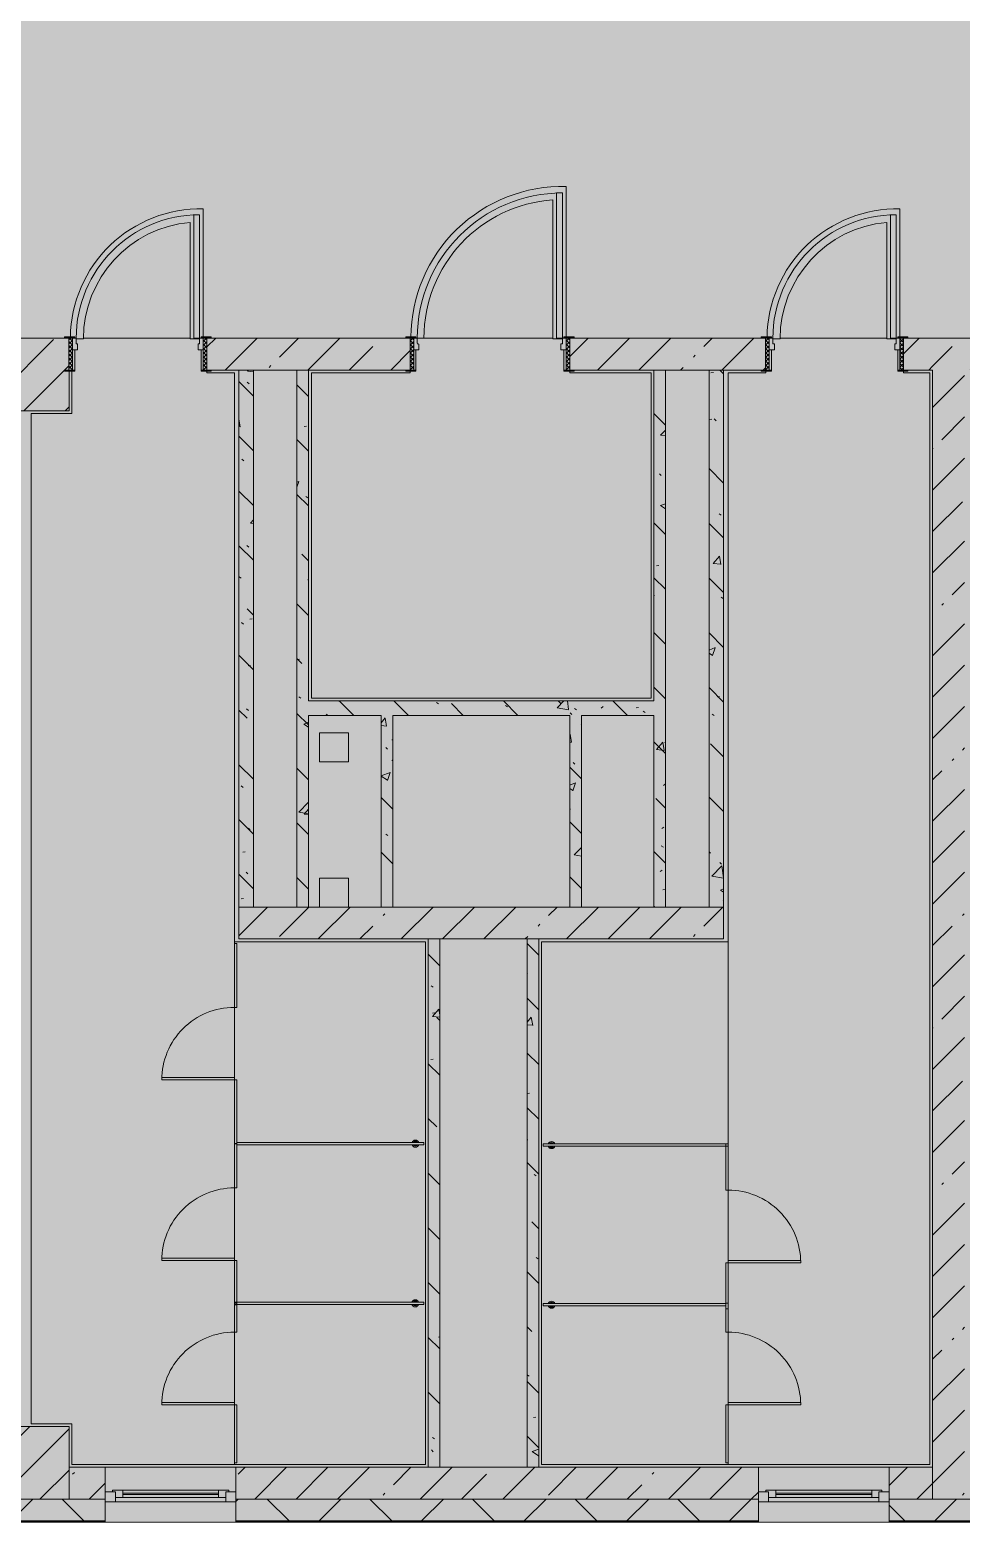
# Model space of a CAD drawing. Header units: millimetres. Extents: x 35524 to 235479, y -8553 to 29000.
# Drawn here: x 174109 to 180525, y -258 to 10024 of the extents above; entities that cross this region are included whole.
import ezdxf

# ---------------------------------------------------------------- set-up
doc = ezdxf.new("R2010")
doc.units = ezdxf.units.MM
doc.layers.add('A-DETL-GENF-3', color=7, linetype='Continuous', lineweight=9, true_color=0xc0c0c0, transparency=0.4)
for name, color, linetype, lineweight, true_color in [('A-DOOR-2', 7, 'Continuous', 5, 0xaaaaaa), ('A-DOOR-3', 7, 'Continuous', 5, 0xe2e2e2), ('A-DOOR-4', 7, 'Continuous', 5, 0xb7b7b7), ('A-DOOR-5', 7, 'Continuous', 5, 0x737373), ('A-DOOR-FRAM-2', 7, 'Continuous', 5, 0xe2e2e2), ('A-DOOR-FRAM-3', 7, 'Continuous', 5, 0xaaaaaa), ('A-DOOR-FRAM-4', 7, 'Continuous', 5, 0xb7b7b7), ('A-FLOR-1', 7, 'Continuous', 5, 0xb7b7b7), ('A-GENM-1', 7, 'Continuous', 5, 0x737373), ('A-GENM-3', 7, 'Continuous', 5, 0xe2ddcd), ('A-GLAZ-3', 7, 'Continuous', 5, 0x737373), ('A-WALL-7', 7, 'Continuous', 5, 0x737373), ('A-WALL-8', 7, 'Continuous', 9, 0x737373), ('I-WALL-23', 7, 'Continuous', 5, 0x737373), ('I-WALL-25', 7, 'Continuous', 5, 0x787878), ('S-COLS-2', 7, 'Continuous', 5, 0x737373)]:
    doc.layers.add(name, color=color, linetype=linetype, lineweight=lineweight, true_color=true_color)
for name, color, linetype, lineweight in [('A-WALL', 7, 'Continuous', 9), ('A-WALL-6', 7, 'Continuous', 5), ('I-WALL-24', 7, 'Continuous', 5), ('S-COLS-1', 7, 'Continuous', 5)]:
    doc.layers.add(name, color=color, linetype=linetype, lineweight=lineweight)
pattern_1 = [(45, (108468.84, 0), (-285.1231, 285.1231), []), (45, (108753.96, 0), (-285.1231, 285.1231), [504.031, -100.806, 16.764, -84.042])]
pattern_2 = [(135, (108468.84, 0), (-377.1708, -377.1708), [533.4, -88.9, 17.78, -88.9]), (135, (108468.84, 376.94), (-377.1708, -377.1708), []), (50, (108468.84, 0), (637.6445, -55.7866), [66.675, -733.425]), (355, (108468.84, 0), (-123.3494, 668.699), [53.34, -586.74]), (100.451, (108522, -4.65), (514.299, 612.908), [56.665, -623.315]), (46.184, (108468.84, 177.8), (948.7764, -147.15), [100.012, -1100.137]), (96.636, (108547.9, 165.5), (830.909, 865.997), [84.998, -934.973]), (351.184, (108468.8, 177.8), (830.918, 865.988), [80.01, -880.11]), (21, (108557.74, 133.35), (530.6506, -357.9283), [66.675, -733.425]), (326, (108557.74, 133.35), (216.308, 644.6585), [53.34, -586.74]), (71.451, (108601.96, 103.5), (746.9596, 286.7243), [56.665, -623.315]), (37.5, (108468.84, 0), (10.8105, 295.9426), [16.764, -562.864, 16.764, -578.866, -588.962]), (37.5, (108468.84, 0), (10.8105, 295.9426), [-1175.258, 16.764, -572.198]), (7.5, (108468.84, 0), (233.8692, 350.6318), [16.764, -322.834, 16.764, -549.529, -224.472]), (7.5, (108468.84, 0), (233.8692, 350.6318), [-905.891, 16.764, -207.708]), (327.5, (108270.6, 0), (474.5678, -20.0513), [16.764, -205.486, 16.764, -676.656, -920.115]), (327.5, (108270.6, 0), (474.5678, -20.0513), [-915.67, 16.764, -903.351]), (317.5, (108181.7, 0), (518.4522, 88.9934), [16.764, -272.161, 16.764, -443.738, -653.415]), (317.5, (108181.7, 0), (518.4522, 88.9934), [-749.427, 16.764, -636.651])]

# ---------------------------------------------------------------- blocks, each defined once
blk = doc.blocks.new('BSC_Колонна _Прямоугольная - 500х500-V114-3_4_2_птичка')
at = {"layer": 'S-COLS-1'}
h = blk.add_hatch(dxfattribs=at)
h.set_pattern_fill('FP_89', color=256, style=0, pattern_type=2)
h.set_pattern_definition([(45, (-65660, -150), (-285.1231, 285.1231), []), (45, (-65374.88, -150), (-285.1231, 285.1231), [504.031, -100.806, 16.764, -84.042])])
h.paths.add_polyline_path([(-250, -250), (250, -250), (250, 250), (-250, 250)])
at = {"layer": 'S-COLS-2'}
for p, q in [((250, 250), (-250, 250)), ((-250, 250), (-250, -250)), ((250, -250), (250, 250)), ((-250, -250), (250, -250))]:
    blk.add_line(p, q, dxfattribs=at)
blk = doc.blocks.new('BSC_Колонна _Прямоугольная - 500х500-V117-3_4_2_птичка')
at = {"layer": 'S-COLS-1'}
h = blk.add_hatch(dxfattribs=at)
h.set_pattern_fill('FP_92', color=256, style=0, pattern_type=2)
h.set_pattern_definition([(45, (-65660, -7650), (-285.1231, 285.1231), []), (45, (-65374.88, -7650), (-285.1231, 285.1231), [504.031, -100.806, 16.764, -84.042])])
h.paths.add_polyline_path([(-250, -250), (250, -250), (250, 22), (220, 22), (220, 30), (250, 30), (250, 250), (-250, 250), (-250, 30)])
at = {"layer": 'S-COLS-2'}
for p, q in [((220, 250), (-250, 250)), ((-250, 250), (-250, -250)), ((250, -250), (250, 22)), ((-250, -250), (250, -250))]:
    blk.add_line(p, q, dxfattribs=at)
blk = doc.blocks.new('120_Окно_СКБ_1Ст - 120_Окно_СКБ_1Ст 900х2500_h_-V132-3_4_2_птичка')
at = {"layer": 'A-GLAZ-3'}
for p, q in [((-450, -127), (-450, -57)), ((-450, -57), (-380, -57)), ((450, -57), (-450, -57)), ((-380, -57), (-380, -127)), ((380, -87), (-380, -87)), ((-380, -87), (-380, -127)), ((-330, -137), (-330, -87)), ((330, -137), (330, -87)), ((380, -127), (380, -57)), ((380, -57), (450, -57)), ((380, -127), (380, -87)), ((450, -57), (450, -127)), ((-380, -127), (-450, -127)), ((-450, -127), (-400, -127)), ((-380, -127), (-400, -127)), ((-400, -127), (-400, -137)), ((-400, -137), (400, -137)), ((400, -137), (-400, -137)), ((-330, -107), (330, -107)), ((330, -117), (-330, -117)), ((450, -127), (380, -127)), ((400, -127), (380, -127)), ((400, -127), (450, -127)), ((400, -137), (400, -127))]:
    blk.add_line(p, q, dxfattribs=at)
blk = doc.blocks.new('110_Дверь_СКБ_1Ст_Внутренняя1 - Д-7_л__950x2100h_Туалет-21784696-3_4_2_птичка')
at = {"layer": 'A-DOOR-2'}
h = blk.add_hatch(dxfattribs=at)
h.set_pattern_fill('FP_33', color=256, style=0, pattern_type=2)
h.set_pattern_definition([(135, (1826.41, 174.685), (-14.14214, -14.14214), []), (225, (1826.41, 174.685), (14.14214, -14.14214), [])])
h.paths.add_polyline_path([(487, -110), (487, 110), (462, 110), (462, -110)])
at = {"layer": 'A-DOOR-3'}
h = blk.add_hatch(color=256, dxfattribs=at)
h.paths.add_polyline_path([(462, 30), (462, 110), (437, 110), (437, 70), (427, 70), (427, 30)])
h.paths.add_polyline_path([(-403, 30), (-403, 70), (-413, 70), (-413, 110), (-438, 110), (-438, 30)])
at = {"layer": 'A-DOOR-FRAM-2'}
for points in [[(397, 110), (437, 110), (437, 960), (397, 960), (397, 539)], [(-423, 110), (-423, 118), (-493, 118), (-493, 110)], [(517, 110), (517, 118), (447, 118), (447, 110)], [(-423, -110), (-423, 30), (-438, 30), (-438, -110)], [(462, -110), (462, 30), (447, 30), (447, -110)], [(-423, -118), (-423, -110), (-493, -110), (-493, -118)], [(517, -118), (517, -110), (447, -110), (447, -118)]]:
    blk.add_hatch(color=256, dxfattribs=at).paths.add_polyline_path(points)
at = {"layer": 'A-DOOR-FRAM-3'}
h = blk.add_hatch(dxfattribs=at)
h.set_pattern_fill('FP_34', color=256, style=0, pattern_type=2)
h.set_pattern_definition([(45, (-296.384, 174.685), (-14.1421, 14.1421), []), (135, (-296.384, 174.685), (-14.1421, -14.1421), [])])
h.paths.add_polyline_path([(-438, -110), (-438, 110), (-463, 110), (-463, -110)])
at = {"layer": 'A-DOOR-4'}
for p, q in [((437, 960), (397, 960)), ((397, 960), (397, 110)), ((437, 110), (437, 960)), ((397, 110), (437, 110))]:
    blk.add_line(p, q, dxfattribs=at)
blk.add_arc((437, 110), 850, 90, 180, dxfattribs=at)
at = {"layer": 'A-DOOR-FRAM-4'}
for p, q in [((-423, 118), (-493, 118)), ((-493, 118), (-493, 110)), ((-493, 110), (-423, 110)), ((-438, 110), (-463, 110)), ((-463, 110), (-463, -110)), ((-413, 110), (-438, 110)), ((-438, 110), (-438, 30)), ((-438, -110), (-438, 110)), ((-423, 110), (-438, 110)), ((-438, 110), (-438, 109)), ((-438, 109), (-423, 109)), ((-423, 110), (-423, 118)), ((-423, 109), (-423, 110)), ((-413, 70), (-413, 110)), ((437, 110), (437, 70)), ((462, 110), (437, 110)), ((517, 118), (447, 118)), ((447, 118), (447, 110)), ((462, 110), (447, 110)), ((447, 110), (447, 109)), ((447, 110), (517, 110)), ((447, 109), (462, 109)), ((462, 30), (462, 110)), ((487, 110), (462, 110)), ((462, 110), (462, -110)), ((462, 109), (462, 110)), ((487, -110), (487, 110)), ((517, 110), (517, 118)), ((-438, 30), (-403, 30)), ((-423, 30), (-438, 30)), ((-438, 30), (-438, -110)), ((-423, -110), (-423, 30)), ((-403, 70), (-413, 70)), ((-403, 30), (-403, 70)), ((437, 70), (427, 70)), ((427, 70), (427, 30)), ((427, 30), (462, 30)), ((462, 30), (447, 30)), ((447, 30), (447, -110)), ((462, -110), (462, 30)), ((-423, -110), (-493, -110)), ((-493, -110), (-493, -118)), ((-493, -118), (-423, -118)), ((-463, -110), (-438, -110)), ((-438, -110), (-423, -110)), ((-423, -118), (-423, -110)), ((447, -110), (462, -110)), ((517, -110), (447, -110)), ((447, -110), (447, -118)), ((447, -118), (517, -118)), ((462, -110), (487, -110)), ((517, -118), (517, -110))]:
    blk.add_line(p, q, dxfattribs=at)
blk = doc.blocks.new('110_Дверь_СКБ_1Ст_Внутренняя1 - Д-4 1100x2100h_су мгн-V142-3_4_2_птичка')
at = {"layer": 'A-DOOR-2'}
h = blk.add_hatch(dxfattribs=at)
h.set_pattern_fill('FP_35', color=256, style=0, pattern_type=2)
h.set_pattern_definition([(135, (1751.41, 174.685), (-14.14214, -14.14214), []), (225, (1751.41, 174.685), (14.14214, -14.14214), [])])
h.paths.add_polyline_path([(562, -110), (562, 110), (537, 110), (537, -110)])
at = {"layer": 'A-DOOR-3'}
h = blk.add_hatch(color=256, dxfattribs=at)
h.paths.add_polyline_path([(502, 30), (537, 30), (537, 110), (512, 110), (512, 70), (502, 70)])
h.paths.add_polyline_path([(-513, 30), (-478, 30), (-480, 70), (-488, 75), (-488, 110), (-513, 110), (-513, 90)])
at = {"layer": 'A-DOOR-FRAM-2'}
for points in [[(472, 110), (512, 110), (512, 1110), (472, 1110)], [(-546, 110), (-498, 110), (-498, 118), (-568, 118), (-568, 110)], [(592, 110), (592, 118), (522, 118), (522, 110)], [(-498, -110), (-498, 30), (-513, 30), (-513, -110)], [(537, -110), (537, 30), (522, 30), (522, -110)], [(-498, -118), (-498, -110), (-568, -110), (-568, -118)], [(592, -118), (592, -110), (522, -110), (522, -118)]]:
    blk.add_hatch(color=256, dxfattribs=at).paths.add_polyline_path(points)
at = {"layer": 'A-DOOR-FRAM-3'}
h = blk.add_hatch(dxfattribs=at)
h.set_pattern_fill('FP_36', color=256, style=0, pattern_type=2)
h.set_pattern_definition([(45, (-371.384, 174.685), (-14.1421, 14.1421), []), (135, (-371.384, 174.685), (-14.1421, -14.1421), [])])
h.paths.add_polyline_path([(-513, -110), (-513, 110), (-538, 105), (-538, -110)])
at = {"layer": 'A-DOOR-4'}
for p, q in [((472, 1110), (472, 110)), ((512, 1110), (472, 1110)), ((512, 110), (512, 1110)), ((472, 110), (512, 110))]:
    blk.add_line(p, q, dxfattribs=at)
blk.add_arc((512, 110), 1000, 90, 180, dxfattribs=at)
at = {"layer": 'A-DOOR-FRAM-4'}
for p, q in [((-498, 118), (-568, 118)), ((-568, 118), (-568, 110)), ((-568, 110), (-498, 110)), ((-513, 110), (-538, 110)), ((-538, 105), (-538, -110)), ((-488, 110), (-513, 110)), ((-513, 110), (-513, 30)), ((-513, -110), (-513, 110)), ((-498, 110), (-513, 110)), ((-513, 110), (-513, 109)), ((-513, 109), (-498, 109)), ((-498, 110), (-498, 118)), ((-498, 109), (-498, 110)), ((-488, 75), (-488, 110)), ((512, 110), (512, 70)), ((537, 110), (512, 110)), ((592, 118), (522, 118)), ((522, 118), (522, 110)), ((537, 110), (522, 110)), ((522, 110), (522, 109)), ((522, 110), (592, 110)), ((522, 109), (537, 109)), ((537, 30), (537, 110)), ((562, 110), (537, 110)), ((537, 110), (537, -110)), ((537, 109), (537, 110)), ((562, -110), (562, 110)), ((592, 110), (592, 118)), ((-513, 30), (-478, 30)), ((-498, 30), (-513, 30)), ((-513, 30), (-513, -110)), ((-498, -110), (-498, 30)), ((-480, 70), (-488, 70)), ((-478, 30), (-478, 69)), ((512, 70), (502, 70)), ((502, 70), (502, 30)), ((502, 30), (537, 30)), ((537, 30), (522, 30)), ((522, 30), (522, -110)), ((537, -110), (537, 30)), ((-498, -110), (-568, -110)), ((-568, -110), (-568, -118)), ((-568, -118), (-498, -118)), ((-538, -110), (-513, -110)), ((-513, -110), (-498, -110)), ((-498, -118), (-498, -110)), ((522, -110), (537, -110)), ((592, -110), (522, -110)), ((522, -110), (522, -118)), ((522, -118), (592, -118)), ((537, -110), (562, -110)), ((592, -118), (592, -110))]:
    blk.add_line(p, q, dxfattribs=at)
blk = doc.blocks.new('131_Сантехническая перегородка_Дверь_ поз_4 - СД-1-V249-3_4_2_птичка')
at = {"layer": 'A-GENM-3'}
for points in [[(-190, 8), (-190, -8), (250, -8), (250, 8), (-81, 8)], [(750, -8), (1190, -8), (1190, 8), (750, 8)]]:
    blk.add_hatch(color=256, dxfattribs=at).paths.add_polyline_path(points)
at = {"layer": 'A-DOOR-5'}
for p, q in [((266, 508), (250, 508)), ((250, 8), (250, 508)), ((266, 8), (266, 508)), ((266, 8), (250, 8))]:
    blk.add_line(p, q, dxfattribs=at)
blk.add_arc((250, 8), 500, 360, 90, dxfattribs=at)
at = {"layer": 'A-GENM-1'}
for p, q in [((250, 8), (-190, 8)), ((-190, 8), (-190, -8)), ((250, -8), (250, 8)), ((1190, 8), (750, 8)), ((750, 8), (750, -8)), ((1190, -8), (1190, 8)), ((-190, -8), (250, -8)), ((750, -8), (1190, -8))]:
    blk.add_line(p, q, dxfattribs=at)
blk = doc.blocks.new('131_Сантехническая перегородка_Дверь - СД-1-V250-3_4_2_птичка')
at = {"layer": 'A-GENM-3'}
for points in [[(0, -8), (317, -8), (317, 8), (0, 8)], [(817, 8), (817, -8), (1135, -8), (1135, 8)]]:
    blk.add_hatch(color=256, dxfattribs=at).paths.add_polyline_path(points)
at = {"layer": 'A-DOOR-5'}
for p, q in [((333, -8), (317, -8)), ((317, -8), (317, -508)), ((333, -8), (333, -508)), ((333, -508), (317, -508))]:
    blk.add_line(p, q, dxfattribs=at)
blk.add_arc((317, -8), 500, 270, 0, dxfattribs=at)
at = {"layer": 'A-GENM-1'}
for p, q in [((317, 8), (0, 8)), ((0, 8), (0, -8)), ((317, -8), (317, 8)), ((1135, 8), (817, 8)), ((817, 8), (817, -8)), ((1135, -8), (1135, 8)), ((0, -8), (317, -8)), ((817, -8), (1135, -8))]:
    blk.add_line(p, q, dxfattribs=at)
blk = doc.blocks.new('131_Сантехническая перегородка_Дверь - СД-1-V251-3_4_2_птичка')
at = {"layer": 'A-GENM-3'}
for points in [[(0, -8), (305, -8), (305, 8), (0, 8)], [(805, -8), (1110, -8), (1110, 8), (805, 8)]]:
    blk.add_hatch(color=256, dxfattribs=at).paths.add_polyline_path(points)
at = {"layer": 'A-DOOR-5'}
for p, q in [((321, 508), (305, 508)), ((305, 8), (305, 508)), ((321, 8), (321, 508)), ((321, 8), (305, 8))]:
    blk.add_line(p, q, dxfattribs=at)
blk.add_arc((305, 8), 500, 360, 90, dxfattribs=at)
at = {"layer": 'A-GENM-1'}
for p, q in [((305, 8), (0, 8)), ((0, 8), (0, -8)), ((305, -8), (305, 8)), ((1110, 8), (805, 8)), ((805, 8), (805, -8)), ((1110, -8), (1110, 8)), ((0, -8), (305, -8)), ((805, -8), (1110, -8))]:
    blk.add_line(p, q, dxfattribs=at)
blk = doc.blocks.new('131_Сантехническая перегородка_Дверь_сдвиг_ - СД-1-V252-3_4_2_птичка')
at = {"layer": 'A-GENM-3'}
for points in [[(0, -8), (400, -8), (400, 8), (0, 8)], [(900, -8), (1100, -8), (1100, 8), (900, 8)]]:
    blk.add_hatch(color=256, dxfattribs=at).paths.add_polyline_path(points)
at = {"layer": 'A-DOOR-5'}
for p, q in [((416, 508), (400, 508)), ((400, 8), (400, 508)), ((416, 8), (416, 508)), ((416, 8), (400, 8))]:
    blk.add_line(p, q, dxfattribs=at)
blk.add_arc((400, 8), 500, 360, 90, dxfattribs=at)
at = {"layer": 'A-GENM-1'}
for p, q in [((400, 8), (0, 8)), ((0, 8), (0, -8)), ((400, -8), (400, 8)), ((1100, 8), (900, 8)), ((900, 8), (900, -8)), ((1100, -8), (1100, 8)), ((0, -8), (400, -8)), ((900, -8), (1100, -8))]:
    blk.add_line(p, q, dxfattribs=at)
blk = doc.blocks.new('131_Сантехническая перегородка_Дверь_сдвиг_ - СД-1-V253-3_4_2_птичка')
at = {"layer": 'A-GENM-3'}
for points in [[(0, -8), (400, -8), (400, 8), (0, 8)], [(900, 8), (900, -8), (1100, -8), (1100, 8)]]:
    blk.add_hatch(color=256, dxfattribs=at).paths.add_polyline_path(points)
at = {"layer": 'A-DOOR-5'}
for p, q in [((416, -8), (400, -8)), ((400, -8), (400, -508)), ((416, -8), (416, -508)), ((416, -508), (400, -508))]:
    blk.add_line(p, q, dxfattribs=at)
blk.add_arc((400, -8), 500, 270, 0, dxfattribs=at)
at = {"layer": 'A-GENM-1'}
for p, q in [((400, 8), (0, 8)), ((0, 8), (0, -8)), ((400, -8), (400, 8)), ((1100, 8), (900, 8)), ((900, 8), (900, -8)), ((1100, -8), (1100, 8)), ((0, -8), (400, -8)), ((900, -8), (1100, -8))]:
    blk.add_line(p, q, dxfattribs=at)
blk = doc.blocks.new('131_Сантехническая перегородка - СП-4-V254-3_4_2_птичка')
at = {"layer": 'A-GENM-3'}
blk.add_hatch(color=256, dxfattribs=at).paths.add_polyline_path([(1330, -8), (1330, 8), (55, 8), (55, -8), (799, -8)])
at = {"layer": 'A-GENM-1'}
for p, q in [((1330, 8), (55, 8)), ((55, 8), (55, -8)), ((1330, -8), (1330, 8)), ((55, -8), (1330, -8))]:
    blk.add_line(p, q, dxfattribs=at)
at = {"layer": 'A-GENM-1', "flags": 128}
for points in [[(127, 8), (126, 9), (126, 9), (126, 9), (125, 10), (125, 10), (124, 11), (124, 11), (123, 12), (123, 12), (123, 12), (122, 13), (122, 13), (121, 13), (120, 14), (120, 14), (119, 14), (119, 14), (118, 14), (118, 15), (117, 15), (116, 15), (116, 15), (115, 15), (115, 15), (114, 15), (113, 15), (113, 15), (112, 15), (112, 15), (111, 15), (110, 15), (110, 15), (109, 14), (109, 14), (108, 14), (108, 14), (107, 13), (107, 13), (106, 13), (106, 13), (105, 12), (105, 12), (104, 11), (104, 11), (103, 11), (103, 10), (102, 10), (102, 9), (102, 9), (101, 8), (101, 8)], [(101, -8), (101, -9), (102, -9), (102, -9), (103, -10), (103, -10), (103, -11), (104, -11), (104, -12), (105, -12), (105, -12), (106, -13), (106, -13), (107, -13), (107, -14), (108, -14), (108, -14), (109, -14), (110, -14), (110, -15), (111, -15), (111, -15), (112, -15), (113, -15), (113, -15), (114, -15), (114, -15), (115, -15), (116, -15), (116, -15), (117, -15), (117, -15), (118, -15), (118, -14), (119, -14), (120, -14), (120, -14), (121, -13), (121, -13), (122, -13), (122, -13), (123, -12), (123, -12), (124, -11), (124, -11), (125, -11), (125, -10), (125, -10), (126, -9), (126, -9), (126, -8), (127, -8)]]:
    blk.add_lwpolyline(points, dxfattribs=at)
at = {"layer": 'A-GENM-1'}
for radius, start, end in [(24.6, 19.9113, 160.0887), (17.6, 45, 135), (17.6, 45, 135), (15.1, 45, 135), (24.6, 199.9113, 340.0887), (17.6, 225, 315), (17.6, 225, 315), (15.1, 225, 315)]:
    blk.add_arc((114, 0), radius, start, end, dxfattribs=at)
blk = doc.blocks.new('131_Сантехническая перегородка - СП-4-V255-3_4_2_птичка')
at = {"layer": 'A-GENM-3'}
blk.add_hatch(color=256, dxfattribs=at).paths.add_polyline_path([(1330, -8), (1330, 8), (71, 8), (71, -8), (815, -8)])
at = {"layer": 'A-GENM-1'}
for p, q in [((1330, 8), (71, 8)), ((71, 8), (71, -8)), ((1330, -8), (1330, 8)), ((71, -8), (1330, -8))]:
    blk.add_line(p, q, dxfattribs=at)
at = {"layer": 'A-GENM-1', "flags": 128}
for points in [[(143, 8), (142, 9), (142, 9), (142, 9), (141, 10), (141, 10), (141, 11), (140, 11), (140, 12), (139, 12), (139, 12), (138, 13), (138, 13), (137, 13), (137, 14), (136, 14), (135, 14), (135, 14), (134, 14), (134, 15), (133, 15), (133, 15), (132, 15), (131, 15), (131, 15), (130, 15), (130, 15), (129, 15), (128, 15), (128, 15), (127, 15), (127, 15), (126, 15), (125, 14), (125, 14), (124, 14), (124, 14), (123, 13), (123, 13), (122, 13), (122, 13), (121, 12), (121, 12), (120, 11), (120, 11), (119, 11), (119, 10), (119, 10), (118, 9), (118, 9), (117, 8), (117, 8)], [(117, -8), (118, -9), (118, -9), (118, -9), (119, -10), (119, -10), (120, -11), (120, -11), (120, -12), (121, -12), (121, -12), (122, -13), (122, -13), (123, -13), (123, -14), (124, -14), (125, -14), (125, -14), (126, -14), (126, -15), (127, -15), (127, -15), (128, -15), (129, -15), (129, -15), (130, -15), (130, -15), (131, -15), (132, -15), (132, -15), (133, -15), (133, -15), (134, -15), (135, -14), (135, -14), (136, -14), (136, -14), (137, -13), (137, -13), (138, -13), (138, -13), (139, -12), (139, -12), (140, -11), (140, -11), (141, -11), (141, -10), (142, -10), (142, -9), (142, -9), (143, -8), (143, -8)]]:
    blk.add_lwpolyline(points, dxfattribs=at)
at = {"layer": 'A-GENM-1'}
for radius, start, end in [(24.6, 19.9113, 160.0887), (17.6, 45, 135), (17.6, 45, 135), (15.1, 45, 135), (24.6, 199.9113, 340.0887), (17.6, 225, 315), (17.6, 225, 315), (15.1, 225, 315)]:
    blk.add_arc((130, 0), radius, start, end, dxfattribs=at)
blk = doc.blocks.new('131_Сантехническая перегородка - СП-4-V256-3_4_2_птичка')
at = {"layer": 'A-GENM-3'}
blk.add_hatch(color=256, dxfattribs=at).paths.add_polyline_path([(1330, 8), (40, 8), (40, -8), (1330, -8)])
at = {"layer": 'A-GENM-1'}
for p, q in [((1330, 8), (40, 8)), ((40, 8), (40, -8)), ((1330, -8), (1330, 8)), ((40, -8), (1330, -8))]:
    blk.add_line(p, q, dxfattribs=at)
at = {"layer": 'A-GENM-1', "flags": 128}
for points in [[(111, 8), (111, 9), (111, 9), (110, 9), (110, 10), (110, 10), (109, 11), (109, 11), (108, 12), (108, 12), (107, 12), (107, 13), (106, 13), (106, 13), (105, 14), (105, 14), (104, 14), (103, 14), (103, 14), (102, 15), (102, 15), (101, 15), (101, 15), (100, 15), (99, 15), (99, 15), (98, 15), (98, 15), (97, 15), (96, 15), (96, 15), (95, 15), (95, 15), (94, 14), (93, 14), (93, 14), (92, 14), (92, 13), (91, 13), (91, 13), (90, 13), (90, 12), (89, 12), (89, 11), (88, 11), (88, 11), (87, 10), (87, 10), (87, 9), (86, 9), (86, 8), (86, 8)], [(86, -8), (86, -9), (86, -9), (87, -9), (87, -10), (88, -10), (88, -11), (89, -11), (89, -12), (89, -12), (90, -12), (90, -13), (91, -13), (91, -13), (92, -14), (93, -14), (93, -14), (94, -14), (94, -14), (95, -15), (95, -15), (96, -15), (97, -15), (97, -15), (98, -15), (98, -15), (99, -15), (100, -15), (100, -15), (101, -15), (101, -15), (102, -15), (103, -15), (103, -14), (104, -14), (104, -14), (105, -14), (105, -13), (106, -13), (106, -13), (107, -13), (107, -12), (108, -12), (108, -11), (109, -11), (109, -11), (110, -10), (110, -10), (110, -9), (111, -9), (111, -8), (111, -8)]]:
    blk.add_lwpolyline(points, dxfattribs=at)
at = {"layer": 'A-GENM-1'}
for radius, start, end in [(24.6, 19.9113, 160.0887), (17.6, 45, 135), (17.6, 45, 135), (15.1, 45, 135), (24.6, 199.9113, 340.0887), (17.6, 225, 315), (17.6, 225, 315), (15.1, 225, 315)]:
    blk.add_arc((99, 0), radius, start, end, dxfattribs=at)
blk = doc.blocks.new('131_Сантехническая перегородка - СП-4-V257-3_4_2_птичка')
at = {"layer": 'A-GENM-3'}
blk.add_hatch(color=256, dxfattribs=at).paths.add_polyline_path([(1330, 8), (26, 8), (26, -8), (1330, -8)])
at = {"layer": 'A-GENM-1'}
for p, q in [((1330, 8), (26, 8)), ((26, 8), (26, -8)), ((1330, -8), (1330, 8)), ((26, -8), (1330, -8))]:
    blk.add_line(p, q, dxfattribs=at)
at = {"layer": 'A-GENM-1', "flags": 128}
for points in [[(97, 8), (97, 9), (96, 9), (96, 9), (96, 10), (95, 10), (95, 11), (94, 11), (94, 12), (93, 12), (93, 12), (92, 13), (92, 13), (91, 13), (91, 14), (90, 14), (90, 14), (89, 14), (89, 14), (88, 15), (87, 15), (87, 15), (86, 15), (86, 15), (85, 15), (84, 15), (84, 15), (83, 15), (83, 15), (82, 15), (81, 15), (81, 15), (80, 15), (80, 14), (79, 14), (78, 14), (78, 14), (77, 13), (77, 13), (76, 13), (76, 13), (75, 12), (75, 12), (74, 11), (74, 11), (74, 11), (73, 10), (73, 10), (72, 9), (72, 9), (72, 8), (71, 8)], [(71, -8), (72, -9), (72, -9), (72, -9), (73, -10), (73, -10), (74, -11), (74, -11), (75, -12), (75, -12), (76, -12), (76, -13), (77, -13), (77, -13), (78, -14), (78, -14), (79, -14), (79, -14), (80, -14), (80, -15), (81, -15), (82, -15), (82, -15), (83, -15), (83, -15), (84, -15), (85, -15), (85, -15), (86, -15), (86, -15), (87, -15), (88, -15), (88, -15), (89, -14), (89, -14), (90, -14), (90, -14), (91, -13), (92, -13), (92, -13), (93, -13), (93, -12), (94, -12), (94, -11), (94, -11), (95, -11), (95, -10), (96, -10), (96, -9), (96, -9), (97, -8), (97, -8)]]:
    blk.add_lwpolyline(points, dxfattribs=at)
at = {"layer": 'A-GENM-1'}
for radius, start, end in [(24.6, 19.9113, 160.0887), (17.6, 45, 135), (17.6, 45, 135), (15.1, 45, 135), (24.6, 199.9113, 340.0887), (17.6, 225, 315), (17.6, 225, 315), (15.1, 225, 315)]:
    blk.add_arc((84, 0), radius, start, end, dxfattribs=at)

msp = doc.modelspace()

# ---------------------------------------------------------------- hatches: boundary and pattern name
at = {"layer": 'A-DETL-GENF-3'}
msp.add_hatch(color=256, dxfattribs=at).paths.add_polyline_path([(179320.8, -251.7), (184318.8, -251.7), (184318.8, 3288.3), (193038.8, 3288.3), (193038.8, 27348.3), (150378.8, 27348.3), (150378.8, 23888.3), (146779, 23888.3), (146779, -251.7), (178388.6, -251.7)])
at = {"layer": 'A-WALL-6'}
h = msp.add_hatch(dxfattribs=at)
h.set_pattern_fill('FP_102', color=256, style=0, pattern_type=2)
h.set_pattern_definition([(45, (108468.84, 0), (-353.5534, 353.5534), []), (135, (108468.84, 0), (-353.5534, -353.5534), [])])
h.paths.add_polyline_path([(179128.8, -250), (179128.8, -100), (175528.8, -100), (175528.8, -250), (178388.6, -250)])
h.paths.add_polyline_path([(184168.8, -250), (184168.8, -100), (180028.8, -100), (180028.8, -250), (183981.8, -250)])
h.paths.add_polyline_path([(166269.9, -250), (166278.8, -250), (166278.8, -100), (165095.9, -100), (165095.9, -250), (165337.7, -250)])
h.paths.add_polyline_path([(169878.8, -250), (170078.8, -250), (170078.8, -100), (169378.8, -100), (169378.8, -250)])
h.paths.add_polyline_path([(172178.8, -250), (172728.8, -250), (172728.8, -100), (172178.8, -100)])
h.paths.add_polyline_path([(174378.8, -250), (174628.8, -250), (174628.8, -100), (173628.8, -100), (173628.8, -250), (173878.8, -250)])
at = {"layer": 'I-WALL-24'}
h = msp.add_hatch(dxfattribs=at)
h.set_pattern_fill('FP_98', color=256, style=0, pattern_type=2)
h.set_pattern_definition(pattern_1)
h.paths.add_polyline_path([(179178.8, 7680), (179178.8, 7900), (177828.8, 7900), (177828.8, 7680), (179148.8, 7680)])
h.paths.add_polyline_path([(180128.8, 7680), (180328.8, 7680), (180328.8, 7900), (180128.8, 7900), (180128.8, 7750.3)])
h.paths.add_polyline_path([(175648.8, 7680), (176728.8, 7680), (176728.8, 7900), (175328.8, 7900), (175328.8, 7680), (175548.8, 7680)])
h = msp.add_hatch(dxfattribs=at)
h.set_pattern_fill('FP_98', color=256, style=0, pattern_type=2)
h.set_pattern_definition(pattern_1)
h.paths.add_polyline_path([(182228.8, 7680), (183948.8, 7680), (183948.8, 7900), (182173.8, 7900), (182173.8, 7680)])
h.paths.add_polyline_path([(180718.8, 7680), (180773.8, 7680), (180773.8, 7900), (180328.8, 7900), (180328.8, 7680), (180548.8, 7680)])
h = msp.add_hatch(dxfattribs=at)
h.set_pattern_fill('FP_98', color=256, style=0, pattern_type=2)
h.set_pattern_definition(pattern_1)
h.paths.add_polyline_path([(180328.8, 120), (180548.8, 120), (180548.8, 7680), (180328.8, 7680), (180328.8, 1965.8)])
h = msp.add_hatch(dxfattribs=at)
h.set_pattern_fill('FP_98', color=256, style=0, pattern_type=2)
h.set_pattern_definition(pattern_1)
h.paths.add_polyline_path([(176853.8, 3760), (178888.8, 3760), (178888.8, 3980), (175548.8, 3980), (175548.8, 3760), (176524.2, 3760)])
h = msp.add_hatch(dxfattribs=at)
h.set_pattern_fill('FP_98', color=256, style=0, pattern_type=2)
h.set_pattern_definition(pattern_1)
h.paths.add_polyline_path([(180253, -100), (180328.8, -100), (180328.8, 120), (180028.8, 120), (180028.8, -100)])
h.paths.add_polyline_path([(179128.8, -100), (179128.8, 120), (175528.8, 120), (175528.8, -100), (178388.6, -100)])
h.paths.add_polyline_path([(174628.8, -100), (174628.8, 120), (174378.8, 120), (174378.8, -100)])
h = msp.add_hatch(dxfattribs=at)
h.set_pattern_fill('FP_98', color=256, style=0, pattern_type=2)
h.set_pattern_definition(pattern_1)
h.paths.add_polyline_path([(184168.8, -100), (184168.8, 120), (180328.8, 120), (180328.8, -100), (183981.8, -100)])
at = {"layer": 'I-WALL-25'}
h = msp.add_hatch(dxfattribs=at)
h.set_pattern_fill('FP_108', color=256, style=0, pattern_type=2)
h.set_pattern_definition(pattern_2)
h.paths.add_polyline_path([(175648.8, 3980), (175648.8, 7680), (175548.8, 7680), (175548.8, 3980)])
h = msp.add_hatch(dxfattribs=at)
h.set_pattern_fill('FP_108', color=256, style=0, pattern_type=2)
h.set_pattern_definition(pattern_2)
h.paths.add_polyline_path([(175948.8, 3980), (176028.8, 3980), (176028.8, 7680), (175948.8, 7680), (175948.8, 4279.6)])
h = msp.add_hatch(dxfattribs=at)
h.set_pattern_fill('FP_108', color=256, style=0, pattern_type=2)
h.set_pattern_definition(pattern_2)
h.paths.add_polyline_path([(178488.8, 3980), (178488.8, 7680), (178408.8, 7680), (178408.8, 3980)])
h = msp.add_hatch(dxfattribs=at)
h.set_pattern_fill('FP_108', color=256, style=0, pattern_type=2)
h.set_pattern_definition(pattern_2)
h.paths.add_polyline_path([(178888.8, 3980), (178888.8, 7680), (178788.8, 7680), (178788.8, 3980)])
h = msp.add_hatch(dxfattribs=at)
h.set_pattern_fill('FP_108', color=256, style=0, pattern_type=2)
h.set_pattern_definition(pattern_2)
h.paths.add_polyline_path([(178408.8, 5300), (178408.8, 5400), (176028.8, 5400), (176028.8, 5300), (177908.8, 5300)])
h = msp.add_hatch(dxfattribs=at)
h.set_pattern_fill('FP_108', color=256, style=0, pattern_type=2)
h.set_pattern_definition(pattern_2)
h.paths.add_polyline_path([(176608.8, 3980), (176608.8, 5300), (176528.8, 5300), (176528.8, 3980)])
h = msp.add_hatch(dxfattribs=at)
h.set_pattern_fill('FP_108', color=256, style=0, pattern_type=2)
h.set_pattern_definition(pattern_2)
h.paths.add_polyline_path([(177908.8, 3980), (177908.8, 5300), (177828.8, 5300), (177828.8, 3980)])
h = msp.add_hatch(dxfattribs=at)
h.set_pattern_fill('FP_108', color=256, style=0, pattern_type=2)
h.set_pattern_definition(pattern_2)
h.paths.add_polyline_path([(176933.8, 120), (176933.8, 3760), (176853.8, 3760), (176853.8, 120)])
h = msp.add_hatch(dxfattribs=at)
h.set_pattern_fill('FP_108', color=256, style=0, pattern_type=2)
h.set_pattern_definition(pattern_2)
h.paths.add_polyline_path([(177534.7, 120), (177614.7, 120), (177614.7, 3760), (177534.7, 3760), (177534.7, 1965.8)])

# ---------------------------------------------------------------- linework, layer by layer
at = {"layer": 'A-FLOR-1'}
for p, q in [((177713, 8852.7), (177713, 7895.1)), ((177803, 7908), (177803, 8944.7)), ((175303, 7908), (175303, 8789.8)), ((180103, 7908), (180103, 8789.8)), ((175213, 8697), (175213, 7895.1)), ((180013, 8697), (180013, 7895.1)), ((174428.8, 7895.1), (174478, 7895.1)), ((174478.3, 7900), (175213, 7900)), ((175213, 7895.1), (175278.8, 7895.1)), ((176778.8, 7900), (176823.8, 7900)), ((177713, 7900), (176823.8, 7900)), ((177713, 7895.1), (177778.8, 7895.1)), ((179228.8, 7895.1), (179278, 7895.1)), ((179278.3, 7900), (180013, 7900)), ((180013, 7895.1), (180078.8, 7895.1)), ((174398.8, 7672), (174398.8, 7380)), ((175328.8, 7660), (175328.8, 7672)), ((175517.8, 7660), (175328.8, 7660)), ((175517.8, 7660), (175517.8, 3729)), ((176728.8, 7660), (176048.8, 7660)), ((176048.8, 7660), (176048.8, 5420)), ((176728.8, 7672), (176728.8, 7660)), ((177828.8, 7660), (177828.8, 7672)), ((178388.8, 7660), (177828.8, 7660)), ((178388.8, 5420), (178388.8, 7660)), ((179178.8, 7660), (178919.8, 7660)), ((178919.8, 2347.5), (178919.8, 7660)), ((179178.8, 7672), (179178.8, 7660)), ((180128.8, 7660), (180128.8, 7672)), ((180308.8, 7660), (180128.8, 7660)), ((180308.8, 140), (180308.8, 7660)), ((174398.8, 7380), (174118.8, 7380)), ((174118.8, 7380), (174118.8, 420)), ((176048.8, 5420), (178388.8, 5420)), ((176103.8, 4980), (176103.8, 5180)), ((176103.8, 5180), (176303.8, 5180)), ((176303.8, 5180), (176303.8, 4980)), ((176303.8, 4980), (176103.8, 4980)), ((176103.8, 3980), (176103.8, 4180)), ((176103.8, 4180), (176303.8, 4180)), ((176303.8, 4180), (176303.8, 3980)), ((176833.8, 3740), (175517.8, 3740)), ((176833.8, 140), (176833.8, 3740)), ((177633.8, 3740), (177633.8, 140)), ((178919.8, 3740), (177633.8, 3740)), ((175517.8, 2789), (175517.8, 3289)), ((175517.8, 1545.2), (175517.8, 2045.2)), ((178919.8, 2030.1), (178919.8, 1530.1)), ((175517.8, 551), (175517.8, 1051)), ((178919.8, 1051), (178919.8, 551)), ((174118.8, 420), (174398.8, 420)), ((174398.8, 420), (174398.8, 140)), ((174398.8, 140), (176833.8, 140)), ((175517.8, 140), (175517.8, 151)), ((177633.8, 140), (180308.8, 140)), ((178919.8, 151), (178919.8, 140))]:
    msp.add_line(p, q, dxfattribs=at)
for centre, radius, start, end in [((177778.8, 7900), 1045, 88.67391, 179.56055), ((177778.8, 7900), 955, 93.9518, 180), ((175283, 7895.1), 895, 88.71954, 179.17007), ((180083, 7895.1), 895, 88.71954, 179.17007), ((175283, 7895.1), 805, 94.98854, 180), ((180083, 7895.1), 805, 94.98854, 180)]:
    msp.add_arc(centre, radius, start, end, dxfattribs=at)
at = {"layer": 'A-WALL'}
for p, q in [((173628.8, -253), (174628.8, -253)), ((175528.8, -253), (179128.8, -253)), ((180028.8, -253), (184321.8, -253))]:
    msp.add_line(p, q, dxfattribs=at)
at = {"layer": 'A-WALL-6'}
msp.add_line((173628.8, -258), (184326.8, -258), dxfattribs=at)
at = {"layer": 'A-WALL-7'}
for p, q in [((174628.8, -258), (174628.8, -100)), ((175528.8, -100), (175528.8, -258)), ((179128.8, -258), (179128.8, -100)), ((180028.8, -100), (180028.8, -258))]:
    msp.add_line(p, q, dxfattribs=at)
at = {"layer": 'A-WALL-8'}
for p, q in [((175648.8, 7680), (175548.8, 7680)), ((176028.8, 7680), (175948.8, 7680)), ((178488.8, 7680), (178408.8, 7680)), ((178888.8, 7680), (178788.8, 7680)), ((175548.8, 3980), (175648.8, 3980)), ((175948.8, 3980), (176028.8, 3980)), ((176528.8, 3980), (176608.8, 3980)), ((177828.8, 3980), (177908.8, 3980)), ((178408.8, 3980), (178488.8, 3980)), ((178788.8, 3980), (178888.8, 3980)), ((176933.8, 3760), (176853.8, 3760)), ((177614.7, 3760), (177534.7, 3760)), ((176853.8, 120), (176933.8, 120)), ((177534.7, 120), (177614.7, 120)), ((174628.8, -100), (174378.8, -100)), ((179128.8, -100), (175528.8, -100)), ((180028.8, -100), (184168.8, -100)), ((173628.8, -250), (174628.8, -250)), ((175528.8, -250), (179128.8, -250)), ((180028.8, -250), (184318.8, -250))]:
    msp.add_line(p, q, dxfattribs=at)
at = {"layer": 'I-WALL-23'}
for p, q in [((176698.8, 7900), (175358.8, 7900)), ((179148.8, 7900), (177858.8, 7900)), ((180328.8, 7900), (180158.8, 7900)), ((180718.8, 7900), (180328.8, 7900)), ((175358.8, 7680), (175548.8, 7680)), ((175548.8, 7680), (175548.8, 3760)), ((175648.8, 3980), (175648.8, 7680)), ((175648.8, 7680), (175948.8, 7680)), ((175948.8, 7680), (175948.8, 3980)), ((176028.8, 5400), (176028.8, 7680)), ((176028.8, 7680), (176698.8, 7680)), ((177858.8, 7680), (178408.8, 7680)), ((178408.8, 7680), (178408.8, 5400)), ((178488.8, 3980), (178488.8, 7680)), ((178488.8, 7680), (178788.8, 7680)), ((178788.8, 7680), (178788.8, 3980)), ((178888.8, 3760), (178888.8, 7680)), ((178888.8, 7680), (179148.8, 7680)), ((180158.8, 7680), (180328.8, 7680)), ((180328.8, 7680), (180328.8, -100)), ((178408.8, 5400), (176028.8, 5400)), ((176028.8, 3980), (176028.8, 5300)), ((176028.8, 5300), (176528.8, 5300)), ((176528.8, 5300), (176528.8, 3980)), ((176608.8, 5300), (177828.8, 5300)), ((176608.8, 3980), (176608.8, 5300)), ((177828.8, 5300), (177828.8, 3980)), ((177908.8, 5300), (178408.8, 5300)), ((177908.8, 3980), (177908.8, 5300)), ((178408.8, 5300), (178408.8, 3980)), ((175948.8, 3980), (175648.8, 3980)), ((176528.8, 3980), (176028.8, 3980)), ((177828.8, 3980), (176608.8, 3980)), ((178408.8, 3980), (177908.8, 3980)), ((178788.8, 3980), (178488.8, 3980)), ((175548.8, 3760), (176853.8, 3760)), ((176853.8, 3760), (176853.8, 120)), ((176933.8, 3760), (177534.7, 3760)), ((176933.8, 120), (176933.8, 3760)), ((177534.7, 3760), (177534.7, 120)), ((177614.7, 3760), (178888.8, 3760)), ((177614.7, 120), (177614.7, 3760)), ((176853.8, 120), (174378.8, 120)), ((174628.8, -100), (174628.8, 120)), ((175528.8, 120), (175528.8, -100)), ((177534.7, 120), (176933.8, 120)), ((180328.8, 120), (177614.7, 120)), ((179128.8, -100), (179128.8, 120)), ((180028.8, 120), (180028.8, -100))]:
    msp.add_line(p, q, dxfattribs=at)

# ---------------------------------------------------------------- block references
at = {"layer": 'A-DOOR-4'}
for name, p in [('110_Дверь_СКБ_1Ст_Внутренняя1 - Д-4 1100x2100h_су мгн-V142-3_4_2_птичка', (177266.3, 7790)), ('110_Дверь_СКБ_1Ст_Внутренняя1 - Д-7_л__950x2100h_Туалет-21784696-3_4_2_птичка', (174841.3, 7790)), ('110_Дверь_СКБ_1Ст_Внутренняя1 - Д-7_л__950x2100h_Туалет-21784696-3_4_2_птичка', (179641.3, 7790))]:
    msp.add_blockref(name, p, dxfattribs=at)
at = {"layer": 'A-GENM-1'}
for name, p, rotation in [('131_Сантехническая перегородка_Дверь_ поз_4 - СД-1-V249-3_4_2_птичка', (175525.8, 2539), 89.99999999997657), ('131_Сантехническая перегородка - СП-4-V256-3_4_2_птичка', (176864.2, 2350), 180), ('131_Сантехническая перегородка_Дверь - СД-1-V251-3_4_2_птичка', (175525.8, 1240), 89.99999999997657), ('131_Сантехническая перегородка_Дверь - СД-1-V250-3_4_2_птичка', (178911.8, 1212.8), 90.00000000002345), ('131_Сантехническая перегородка_Дверь_сдвиг_ - СД-1-V252-3_4_2_птичка', (175525.8, 151), 89.99999999997657), ('131_Сантехническая перегородка - СП-4-V257-3_4_2_птичка', (176848.4, 1250), 180), ('131_Сантехническая перегородка_Дверь_сдвиг_ - СД-1-V253-3_4_2_птичка', (178911.8, 151), 90.00000000002345)]:
    msp.add_blockref(name, p, dxfattribs=dict(at, rotation=rotation))
for name, p in [('131_Сантехническая перегородка - СП-4-V254-3_4_2_птичка', (177589.6, 2340)), ('131_Сантехническая перегородка - СП-4-V255-3_4_2_птичка', (177573.5, 1240))]:
    msp.add_blockref(name, p, dxfattribs=at)
at = {"layer": 'A-GLAZ-3', "rotation": 180}
for p in [(175078.8, -175), (179578.8, -175)]:
    msp.add_blockref('120_Окно_СКБ_1Ст - 120_Окно_СКБ_1Ст 900х2500_h_-V132-3_4_2_птичка', p, dxfattribs=at)
at = {"layer": 'S-COLS-2'}
for name, p in [('BSC_Колонна _Прямоугольная - 500х500-V117-3_4_2_птичка', (174128.8, 7650)), ('BSC_Колонна _Прямоугольная - 500х500-V114-3_4_2_птичка', (174128.8, 150))]:
    msp.add_blockref(name, p, dxfattribs=at)

doc.saveas('drawing.dxf')
